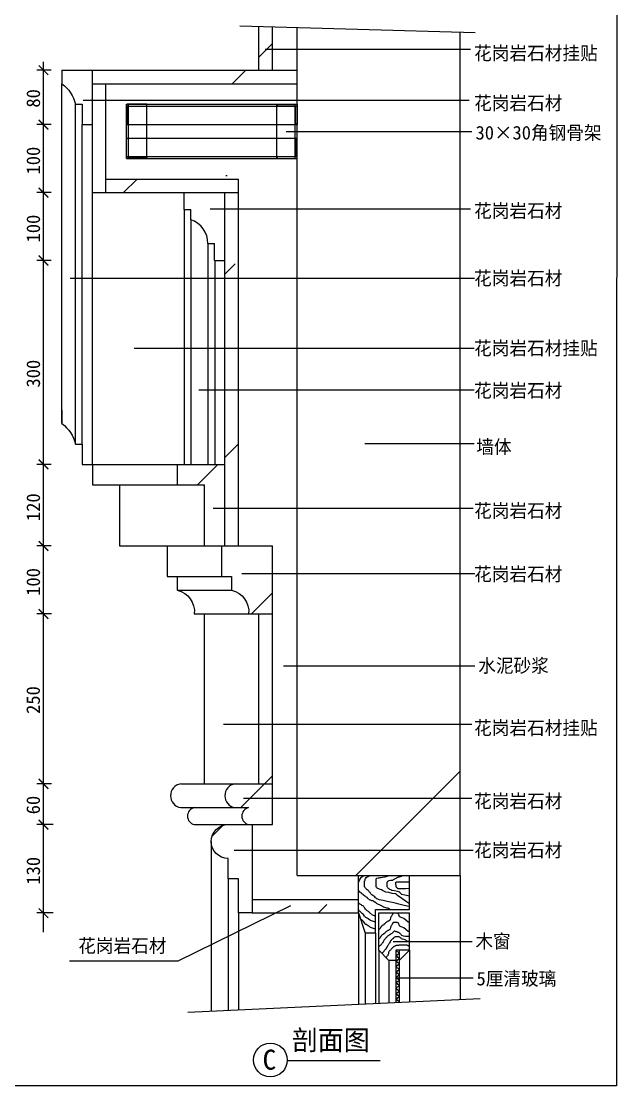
# Model space of a CAD drawing. Header units: metres. Extents: x 1597 to 10891, y 690 to 12583.
# Drawn here: x 6508 to 10891, y 690 to 8521 of the extents above; entities that cross this region are included whole.
import ezdxf

# ---------------------------------------------------------------- set-up
doc = ezdxf.new("R2010")
doc.units = ezdxf.units.M
for name, color, linetype in [('2', 2, 'Continuous'), ('3', 3, 'Continuous'), ('4', 4, 'Continuous'), ('7', 7, 'Continuous'), ('BH', 3, 'Continuous'), ('DIM', 3, 'Continuous'), ('TEXT', 3, 'Continuous')]:
    doc.layers.add(name, color=color, linetype=linetype)
doc.dimstyles.get("Standard").update_dxf_attribs({"dimtxt": 2.5, "dimasz": 2.5, "dimexe": 1.25, "dimexo": 0.625, "dimtad": 1, "dimcen": 2.5, "dimazin": 3, "dimtfac": 1, "dimtmove": 0, "dimatfit": 3})

# ---------------------------------------------------------------- blocks, each defined once
blk = doc.blocks.new('BH2')
at = {"layer": 'BH'}
blk.add_lwpolyline([(0, 32), (5, 28), (0, 24), (5, 20), (0, 16), (5, 12), (0, 8), (5, 4), (0, 0)], dxfattribs=at)
blk = doc.blocks.new('ST-L30')
at = {"layer": '4'}
blk.add_lwpolyline([(0, 1, 0.41), (1, 0), (30, 0), (30, 0.67, 0.41), (28, 2.67), (4.67, 2.67, -0.41), (2.67, 4.67), (2.67, 28, 0.41), (0.67, 30), (0, 30)], format="xyb", close=True, dxfattribs=at)
blk = doc.blocks.new('_ArchTick')
at = {"color": 0, "linetype": 'ByBlock'}
blk.add_lwpolyline([(-0.67, -0.7), (0.72, 0.7)], dxfattribs=at)

msp = doc.modelspace()

# ---------------------------------------------------------------- hatches: boundary and pattern name
at = {"layer": 'BH'}
h = msp.add_hatch(dxfattribs=at)
h.set_pattern_fill('ANSI33', scale=300)
h.paths.add_polyline_path([(8106.58, 7360.8), (8006.58, 7360.8), (8006.58, 4660.8), (8106.58, 4660.8)])
h.paths.add_polyline_path([(7706.58, 7260.8), (7706.58, 7135.8), (7756.58, 7135.8), (7756.58, 7060.8, -0.33), (7881.58, 6885.8), (7931.58, 6885.8), (7931.58, 6760.8), (8006.58, 6760.8), (8006.58, 7260.8)])
h.paths.add_polyline_path([(7131.58, 7360.8), (7131.58, 7260.8), (8006.58, 7260.8), (8006.58, 7360.8)])
h.paths.add_polyline_path([(7031.58, 7260.8), (7131.58, 7260.8), (7131.58, 8060.8), (7031.58, 8060.8), (7031.58, 7760.8)])
h.paths.add_polyline_path([(6906.58, 7910.8), (6956.58, 7910.8), (6956.58, 7760.8), (7031.58, 7760.8), (7031.58, 8160.8), (6806.58, 8160.8), (6806.58, 8060.8, -0.19)])
h.paths.add_polyline_path([(8539.91, 8060.8), (8539.91, 8160.8), (7031.58, 8160.8), (7031.58, 8060.8)])
h.paths.add_polyline_path([(8356.58, 8479.9), (8256.58, 8482.73), (8256.58, 8160.8), (8356.58, 8160.8)])
h = msp.add_hatch(dxfattribs=at)
h.set_pattern_fill('ANSI31', scale=1500)
h.paths.add_polyline_path([(8539.91, 2235.8), (9739.91, 2235.8), (9739.91, 8440.73), (8539.91, 8474.71)])
h = msp.add_hatch(dxfattribs=at)
h.set_pattern_fill('AR-CONC', scale=15)
h.paths.add_polyline_path([(8106.58, 4660.8), (8356.58, 4660.8), (8356.58, 2610.8), (8206.58, 2610.8), (8206.58, 2060.8), (8989.91, 2060.8), (8989.91, 2235.8), (8539.91, 2235.8), (8539.91, 7510.8), (8389.91, 7510.8), (7281.58, 7510.8), (7281.58, 7660.8), (7281.58, 7910.8), (7431.58, 7910.8), (8539.91, 7910.8), (8539.91, 8060.8), (7131.58, 8060.8), (7131.58, 7360.8), (8106.58, 7360.8)])
h = msp.add_hatch(dxfattribs=at)
h.set_pattern_fill('ANSI33', scale=300)
h.paths.add_polyline_path([(8206.58, 2060.8), (8206.58, 1960.8), (8989.91, 1960.8), (8989.91, 2060.8)])
h.paths.add_polyline_path([(8206.58, 2610.8), (8031.58, 2610.8, 1), (8031.58, 2360.8), (8031.58, 2210.8), (8106.58, 2210.8), (8106.58, 1960.8), (8206.58, 1960.8)])
h.paths.add_polyline_path([(8356.58, 2910.8), (8081.58, 2910.8, 0.86), (8081.58, 2735.8), (8181.58, 2735.8, 0.8), (8181.58, 2610.8), (8206.58, 2610.8), (8356.58, 2610.8)])
h.paths.add_polyline_path([(8256.58, 2910.8), (8356.58, 2910.8), (8356.58, 4160.8), (8256.58, 4160.8)])
h.paths.add_polyline_path([(8181.58, 4160.8), (8356.58, 4160.8), (8356.58, 4660.8), (7981.58, 4660.8), (7981.58, 4435.8), (8056.58, 4435.8), (8056.58, 4335.8, -0.38)])
h.paths.add_polyline_path([(8006.58, 5260.8), (7656.58, 5260.8), (7656.58, 5110.8), (7856.58, 5110.8), (7856.58, 4660.8), (7981.58, 4660.8), (8006.58, 4660.8)])

# ---------------------------------------------------------------- linework, layer by layer
msp.add_line((7661, 1606.87), (6863.07, 1606.87))
at = {"layer": '2'}
for p, q in [((8539.91, 2235.8), (8539.91, 8474.71)), ((9739.91, 2235.8), (9739.91, 8440.73)), ((8539.91, 2235.8), (9739.91, 2235.8))]:
    msp.add_line(p, q, dxfattribs=at)
at = {"layer": '3'}
for p, q in [((8116.07, 8486.71), (9848.92, 8437.64)), ((9039.91, 1810.8), (9039.91, 1292.55)), ((9214.91, 1610.8), (9214.91, 1300.73)), ((7733.94, 1231.53), (9886.95, 1332.13))]:
    msp.add_line(p, q, dxfattribs=at)
at = {"layer": '4'}
for p, q in [((8256.58, 8160.8), (8256.58, 8482.73)), ((8356.58, 8160.8), (8356.58, 8479.9)), ((6806.58, 8160.8), (8539.91, 8160.8)), ((7031.58, 7760.8), (7031.58, 8160.8)), ((6806.58, 5560.8), (6806.58, 8060.8)), ((7031.58, 8060.8), (8539.91, 8060.8)), ((7131.58, 7260.8), (7131.58, 8060.8)), ((7281.58, 7510.8), (7281.58, 7910.8)), ((7281.58, 7910.8), (8539.91, 7910.8)), ((7031.58, 5260.8), (7031.58, 7760.8)), ((7281.58, 7510.8), (8539.91, 7510.8)), ((7131.58, 7360.8), (8106.58, 7360.8)), ((8106.58, 4660.8), (8106.58, 7360.8)), ((7031.58, 7260.8), (8106.58, 7260.8)), ((7706.58, 7135.8), (7706.58, 7260.8)), ((8006.58, 4660.8), (8006.58, 7260.8)), ((7706.58, 7135.8), (7756.58, 7135.8)), ((7706.58, 7135.8), (7706.58, 5260.8)), ((7756.58, 7060.8), (7756.58, 7135.8)), ((7881.58, 6885.8), (7931.58, 6885.8)), ((7931.58, 6760.8), (7931.58, 6885.8)), ((7931.58, 6760.8), (8006.58, 6760.8)), ((7031.58, 5260.8), (7031.58, 5110.8)), ((7031.58, 5260.8), (8006.58, 5260.8)), ((7656.58, 5260.8), (7656.58, 5110.8)), ((7031.58, 5110.8), (7856.58, 5110.8)), ((7231.58, 5110.8), (7231.58, 4660.8)), ((7856.58, 4660.8), (7856.58, 5110.8)), ((7231.58, 4660.8), (7581.58, 4660.8)), ((7581.58, 4660.8), (7981.58, 4660.8)), ((7981.58, 4660.8), (8356.58, 4660.8)), ((8356.58, 2610.8), (8356.58, 4660.8)), ((7781.58, 4160.8), (8181.58, 4160.8)), ((7856.58, 2910.8), (7856.58, 4160.8)), ((8181.58, 4160.8), (8356.58, 4160.8)), ((8256.58, 2910.8), (8256.58, 4160.8)), ((7681.58, 2910.8), (8081.58, 2910.8)), ((8081.58, 2910.8), (8356.58, 2910.8)), ((7781.58, 2610.8), (8031.58, 2610.8)), ((8206.58, 2610.8), (8356.58, 2610.8)), ((7906.58, 2485.8), (7906.58, 1239.6)), ((8989.91, 1960.8), (8989.91, 2235.8)), ((9364.91, 1985.8), (9364.91, 2235.8)), ((9739.91, 2235.8), (9739.91, 1325.26)), ((8206.58, 2060.8), (8989.91, 2060.8)), ((8106.58, 1960.8), (8106.58, 1248.94)), ((8206.58, 1960.8), (8989.91, 1960.8)), ((8989.91, 1960.8), (9039.91, 1810.8)), ((9114.91, 1810.8), (9114.91, 1985.8)), ((9114.91, 1985.8), (9364.91, 1985.8)), ((9139.91, 1685.8), (9139.91, 1960.8)), ((9139.91, 1960.8), (9364.91, 1960.8)), ((9364.91, 1685.8), (9364.91, 1960.8)), ((9114.91, 1810.8), (9039.91, 1810.8)), ((9214.91, 1610.8), (9139.91, 1685.8)), ((9364.91, 1685.8), (9264.91, 1685.8)), ((9289.91, 1610.8), (9364.91, 1685.8)), ((9264.91, 1610.8), (9214.91, 1610.8))]:
    msp.add_line(p, q, dxfattribs=at)
for points in [[(6806.58, 8160.8), (6806.58, 8060.8, -0.19), (6906.58, 7910.8), (6956.58, 7910.8), (6956.58, 7760.8), (7031.58, 7760.8)], [(6806.58, 5660.8), (6806.58, 5560.8, -0.19), (6906.58, 5410.8), (6956.58, 5410.8), (6956.58, 5260.8), (7031.58, 5260.8)], [(7581.58, 4660.8), (7581.58, 4435.8), (7656.58, 4435.8), (7656.58, 4335.8, -0.38), (7781.58, 4160.8)], [(7981.58, 4660.8), (7981.58, 4435.8), (8056.58, 4435.8), (8056.58, 4335.8, -0.38), (8181.58, 4160.8)], [(7681.58, 2910.8, 0.86), (7681.58, 2735.8), (7781.58, 2735.8, 0.8), (7781.58, 2610.8, 0.8)], [(8081.58, 2910.8, 0.86), (8081.58, 2735.8), (8181.58, 2735.8, 0.8), (8181.58, 2610.8, 0.8)], [(8206.58, 2610.8), (8206.58, 1960.8), (8106.58, 1960.8), (8106.58, 2210.8), (8031.58, 2210.8), (8031.58, 2360.8, -1), (8031.58, 2610.8), (8206.58, 2610.8)]]:
    msp.add_lwpolyline(points, format="xyb", dxfattribs=at)
msp.add_arc((7701.69, 6889.45), 179.93, 358.84, 72.24, dxfattribs=at)
at = {"layer": '7'}
for p, q in [((6906.58, 5410.8), (6906.58, 7910.8)), ((7296.58, 7510.8), (7296.58, 7910.8)), ((7431.58, 7510.8), (7431.58, 7910.8)), ((8389.91, 7510.8), (8389.91, 7910.8)), ((8524.91, 7510.8), (8524.91, 7910.8)), ((7281.58, 7895.8), (8539.91, 7895.8)), ((6956.58, 5410.8), (6956.58, 7760.8)), ((7281.58, 7760.8), (8539.91, 7760.8)), ((7281.58, 7660.8), (8539.91, 7660.8)), ((7281.58, 7525.8), (8539.91, 7525.8)), ((7756.58, 7060.8), (7756.58, 5260.8)), ((7881.58, 6885.8), (7881.58, 5260.8)), ((7933.43, 6760.8), (7933.43, 5260.8)), ((7656.58, 4435.8), (7981.58, 4435.8)), ((7656.58, 4335.8), (8056.58, 4335.8)), ((7781.58, 2735.8), (8081.58, 2735.8)), ((8031.58, 2210.8), (8031.58, 1245.44)), ((8989.91, 1960.8), (8989.91, 1290.22)), ((9114.91, 1810.8), (9114.91, 1296.06)), ((9139.91, 1685.8), (9139.91, 1297.23)), ((9264.91, 1685.8), (9264.91, 1303.07)), ((9289.91, 1685.8), (9289.91, 1304.24)), ((9364.91, 1685.8), (9364.91, 1307.74))]:
    msp.add_line(p, q, dxfattribs=at)
at = {"layer": 'BH'}
for p, q in [((8993.82, 2192.86), (8998.27, 2198.8)), ((8998.27, 2198.8), (9001.24, 2206.23)), ((9001.24, 2206.23), (9005.69, 2213.66)), ((9005.69, 2213.66), (9010.14, 2222.58)), ((9010.14, 2222.58), (9016.08, 2225.55)), ((9016.08, 2225.55), (9022.02, 2230.01)), ((9022.02, 2230.01), (9024.98, 2231.5)), ((9024.98, 2231.5), (9027.95, 2234.47)), ((9027.95, 2234.47), (9031.94, 2235.8)), ((9033.89, 2191.37), (9035.37, 2195.83)), ((9035.37, 2195.83), (9036.86, 2197.31)), ((9036.86, 2197.31), (9038.34, 2201.77)), ((9038.34, 2201.77), (9039.83, 2209.2)), ((9039.83, 2209.2), (9042.79, 2215.15)), ((9042.79, 2215.15), (9047.25, 2221.09)), ((9047.25, 2221.09), (9053.18, 2225.55)), ((9053.18, 2225.55), (9059.12, 2228.52)), ((9059.12, 2228.52), (9062.09, 2230.01)), ((9062.09, 2230.01), (9066.54, 2231.5)), ((9066.54, 2231.5), (9070.99, 2232.98)), ((9070.99, 2232.98), (9074.74, 2235.8)), ((9119.97, 2212.77), (9125.9, 2215.74)), ((9119.97, 2153.59), (9119.97, 2212.77)), ((9125.9, 2215.74), (9134.81, 2220.2)), ((9134.81, 2220.2), (9143.71, 2220.2)), ((9143.71, 2220.2), (9151.13, 2221.69)), ((9151.13, 2221.69), (9157.07, 2221.69)), ((9157.07, 2221.69), (9165.98, 2224.66)), ((9165.98, 2224.66), (9186.75, 2226.14)), ((9186.75, 2226.14), (9194.17, 2227.63)), ((9194.17, 2227.63), (9201.59, 2232.09)), ((9201.59, 2232.09), (9209.01, 2233.58)), ((9206.05, 2191.96), (9207.53, 2194.94)), ((9207.53, 2194.94), (9210.5, 2196.42)), ((9209.01, 2233.58), (9213.46, 2235.8)), ((9210.5, 2196.42), (9216.44, 2199.39)), ((9216.44, 2199.39), (9225.34, 2200.88)), ((9225.34, 2200.88), (9231.28, 2202.37)), ((9231.28, 2202.37), (9243.15, 2202.37)), ((9243.15, 2202.37), (9246.12, 2205.34)), ((9246.12, 2205.34), (9249.09, 2206.83)), ((9249.09, 2206.83), (9252.05, 2208.31)), ((9252.05, 2208.31), (9257.99, 2212.77)), ((9257.99, 2212.77), (9262.44, 2214.26)), ((9262.44, 2214.26), (9266.9, 2217.23)), ((9266.9, 2217.23), (9272.83, 2220.2)), ((9272.83, 2220.2), (9277.28, 2223.17)), ((9277.28, 2223.17), (9281.74, 2224.66)), ((9281.74, 2224.66), (9286.19, 2226.14)), ((9286.19, 2226.14), (9290.64, 2226.14)), ((9290.64, 2226.14), (9295.09, 2229.12)), ((9295.09, 2229.12), (9299.55, 2229.12)), ((9299.55, 2229.12), (9304, 2230.6)), ((9304, 2230.6), (9308.45, 2230.6)), ((8989.91, 2183.55), (8992.33, 2188.4)), ((8990.85, 2126.25), (8989.91, 2128.12)), ((8995.3, 2120.3), (8990.85, 2126.25)), ((8992.33, 2188.4), (8993.82, 2192.86)), ((9001.24, 2114.36), (8995.3, 2120.3)), ((9033.89, 2183.94), (9033.89, 2191.37)), ((9035.37, 2153), (9033.89, 2183.94)), ((9038.34, 2147.05), (9035.37, 2153)), ((9041.31, 2142.59), (9038.34, 2147.05)), ((9044.28, 2139.62), (9041.31, 2142.59)), ((9047.25, 2138.13), (9044.28, 2139.62)), ((9050.21, 2136.65), (9047.25, 2138.13)), ((9050.21, 2135.16), (9050.21, 2136.65)), ((9053.18, 2130.7), (9050.21, 2135.16)), ((9062.09, 2124.76), (9053.18, 2130.7)), ((9068.02, 2118.81), (9062.09, 2124.76)), ((9070.99, 2114.36), (9068.02, 2118.81)), ((9122.94, 2149.13), (9119.97, 2153.59)), ((9124.42, 2147.64), (9122.94, 2149.13)), ((9127.39, 2143.19), (9124.42, 2147.64)), ((9133.32, 2140.21), (9127.39, 2143.19)), ((9140.75, 2137.24), (9133.32, 2140.21)), ((9149.65, 2134.27), (9140.75, 2137.24)), ((9158.55, 2129.81), (9149.65, 2134.27)), ((9165.98, 2126.84), (9158.55, 2129.81)), ((9171.91, 2123.87), (9165.98, 2126.84)), ((9177.85, 2120.89), (9171.91, 2123.87)), ((9182.3, 2117.92), (9177.85, 2120.89)), ((9191.21, 2113.46), (9182.3, 2117.92)), ((9201.59, 2186.02), (9203.08, 2188.99)), ((9201.59, 2153.59), (9201.59, 2186.02)), ((9203.08, 2150.62), (9201.59, 2153.59)), ((9203.08, 2188.99), (9206.05, 2191.96)), ((9207.53, 2146.16), (9203.08, 2150.62)), ((9210.5, 2141.7), (9207.53, 2146.16)), ((9214.95, 2138.73), (9210.5, 2141.7)), ((9217.92, 2135.76), (9214.95, 2138.73)), ((9220.89, 2134.27), (9217.92, 2135.76)), ((9228.31, 2129.81), (9220.89, 2134.27)), ((9235.73, 2126.84), (9228.31, 2129.81)), ((9256.51, 2122.38), (9235.73, 2126.84)), ((9277.28, 2117.92), (9256.51, 2122.38)), ((9265.41, 2186.02), (9266.9, 2187.51)), ((9265.41, 2181.56), (9265.41, 2186.02)), ((9266.9, 2155.08), (9265.41, 2181.56)), ((9266.9, 2187.51), (9271.35, 2188.99)), ((9268.38, 2153.59), (9266.9, 2155.08)), ((9269.86, 2150.62), (9268.38, 2153.59)), ((9271.35, 2150.62), (9269.86, 2150.62)), ((9271.35, 2188.99), (9290.64, 2188.99)), ((9271.35, 2149.13), (9271.35, 2150.62)), ((9274.32, 2144.67), (9271.35, 2149.13)), ((9278.77, 2141.7), (9274.32, 2144.67)), ((9286.19, 2116.44), (9277.28, 2117.92)), ((9283.22, 2138.73), (9278.77, 2141.7)), ((9336.65, 2138.73), (9283.22, 2138.73)), ((9293.61, 2111.98), (9286.19, 2116.44)), ((9290.64, 2188.99), (9298.06, 2190.48)), ((9298.06, 2190.48), (9320.32, 2190.48)), ((9320.32, 2190.48), (9324.78, 2188.99)), ((9324.78, 2188.99), (9364.91, 2188.99)), ((9363.36, 2140.21), (9336.65, 2138.73)), ((9364.91, 2140.32), (9363.36, 2140.21)), ((9007.17, 2111.38), (9001.24, 2114.36)), ((9010.14, 2108.41), (9007.17, 2111.38)), ((9013.11, 2105.44), (9010.14, 2108.41)), ((9013.11, 2103.95), (9013.11, 2105.44)), ((9016.08, 2102.47), (9013.11, 2103.95)), ((9019.05, 2099.5), (9016.08, 2102.47)), ((9022.02, 2098.01), (9019.05, 2099.5)), ((9024.98, 2096.52), (9022.02, 2098.01)), ((9026.47, 2093.55), (9024.98, 2096.52)), ((9027.95, 2092.06), (9026.47, 2093.55)), ((9033.89, 2087.61), (9027.95, 2092.06)), ((9038.34, 2084.63), (9033.89, 2087.61)), ((9042.79, 2080.18), (9038.34, 2084.63)), ((9045.76, 2078.69), (9042.79, 2080.18)), ((9050.21, 2075.72), (9045.76, 2078.69)), ((9054.67, 2074.23), (9050.21, 2075.72)), ((9056.15, 2072.75), (9054.67, 2074.23)), ((9057.63, 2069.77), (9056.15, 2072.75)), ((9057.63, 2068.29), (9057.63, 2069.77)), ((9060.6, 2063.83), (9057.63, 2068.29)), ((9066.54, 2060.86), (9060.6, 2063.83)), ((9072.48, 2056.4), (9066.54, 2060.86)), ((9075.44, 2111.38), (9070.99, 2114.36)), ((9076.93, 2054.91), (9072.48, 2056.4)), ((9078.41, 2106.93), (9075.44, 2111.38)), ((9079.9, 2054.91), (9076.93, 2054.91)), ((9081.38, 2102.47), (9078.41, 2106.93)), ((9084.35, 2051.94), (9079.9, 2054.91)), ((9084.35, 2099.5), (9081.38, 2102.47)), ((9088.8, 2095.04), (9084.35, 2099.5)), ((9088.8, 2050.45), (9084.35, 2051.94)), ((9103.64, 2083.15), (9088.8, 2095.04)), ((9093.25, 2050.45), (9088.8, 2050.45)), ((9096.22, 2048.97), (9093.25, 2050.45)), ((9102.16, 2044.51), (9096.22, 2048.97)), ((9114.03, 2038.56), (9102.16, 2044.51)), ((9111.06, 2078.69), (9103.64, 2083.15)), ((9115.52, 2072.75), (9111.06, 2078.69)), ((9119.97, 2034.11), (9114.03, 2038.56)), ((9119.97, 2069.77), (9115.52, 2072.75)), ((9124.42, 2065.32), (9119.97, 2069.77)), ((9133.32, 2060.86), (9124.42, 2065.32)), ((9142.23, 2057.88), (9133.32, 2060.86)), ((9171.91, 2051.94), (9142.23, 2057.88)), ((9201.59, 2046), (9171.91, 2051.94)), ((9214.95, 2110.49), (9191.21, 2113.46)), ((9225.34, 2040.05), (9201.59, 2046)), ((9238.7, 2104.55), (9214.95, 2110.49)), ((9252.05, 2034.11), (9225.34, 2040.05)), ((9259.48, 2101.58), (9238.7, 2104.55)), ((9263.93, 2100.09), (9259.48, 2101.58)), ((9269.86, 2095.63), (9263.93, 2100.09)), ((9278.77, 2089.69), (9269.86, 2095.63)), ((9308.45, 2065.91), (9278.77, 2089.69)), ((9299.55, 2106.03), (9293.61, 2111.98)), ((9308.45, 2097.12), (9299.55, 2106.03)), ((9332.2, 2091.17), (9308.45, 2097.12)), ((9344.07, 2042.13), (9308.45, 2065.91)), ((9364.91, 2082.98), (9332.2, 2091.17)), ((9364.91, 2026.95), (9344.07, 2042.13)), ((8990.85, 2034.11), (8989.91, 2035.04)), ((8990.85, 1985.06), (8989.91, 1986)), ((8995.3, 2029.65), (8990.85, 2034.11)), ((8992.33, 1982.09), (8990.85, 1985.06)), ((8993.82, 1982.09), (8992.33, 1982.09)), ((8993.82, 1980.61), (8993.82, 1982.09)), ((8998.27, 1974.66), (8993.82, 1980.61)), ((9001.24, 2025.19), (8995.3, 2029.65)), ((9002.72, 1970.2), (8998.27, 1974.66)), ((9007.17, 2022.22), (9001.24, 2025.19)), ((9010.14, 1964.26), (9002.72, 1970.2)), ((9011.63, 2019.25), (9007.17, 2022.22)), ((9016.08, 1959.8), (9010.14, 1964.26)), ((9016.08, 2016.27), (9011.63, 2019.25)), ((9022.02, 2013.3), (9016.08, 2016.27)), ((9020.53, 1955.34), (9016.08, 1959.8)), ((9024.98, 2011.81), (9022.02, 2013.3)), ((9027.95, 2010.33), (9024.98, 2011.81)), ((9030.92, 2005.87), (9027.95, 2010.33)), ((9033.89, 1999.93), (9030.92, 2005.87)), ((9036.86, 1995.47), (9033.89, 1999.93)), ((9041.31, 1989.52), (9036.86, 1995.47)), ((9047.25, 1983.58), (9041.31, 1989.52)), ((9054.67, 1976.15), (9047.25, 1983.58)), ((9063.57, 1970.2), (9054.67, 1976.15)), ((9072.48, 1964.26), (9063.57, 1970.2)), ((9093.25, 1943.45), (9072.48, 1964.26)), ((9122.94, 2031.13), (9119.97, 2034.11)), ((9127.39, 2028.16), (9122.94, 2031.13)), ((9131.84, 2025.19), (9127.39, 2028.16)), ((9137.78, 2022.22), (9131.84, 2025.19)), ((9145.2, 2020.73), (9137.78, 2022.22)), ((9151.13, 2017.76), (9145.2, 2020.73)), ((9155.59, 2016.27), (9151.13, 2017.76)), ((9161.52, 2013.3), (9155.59, 2016.27)), ((9167.46, 2008.84), (9161.52, 2013.3)), ((9174.88, 2004.38), (9167.46, 2008.84)), ((9183.78, 2001.41), (9174.88, 2004.38)), ((9192.69, 1998.44), (9183.78, 2001.41)), ((9200.11, 1996.95), (9192.69, 1998.44)), ((9206.05, 1995.47), (9200.11, 1996.95)), ((9211.98, 1992.5), (9206.05, 1995.47)), ((9219.4, 1989.52), (9211.98, 1992.5)), ((9224.05, 1985.8), (9219.4, 1989.52)), ((9246.5, 1958.15), (9243.78, 1955.42)), ((9248.32, 1959.05), (9246.5, 1958.15)), ((9275.51, 1959.05), (9248.32, 1959.05)), ((9287.67, 2025.19), (9252.05, 2034.11)), ((9279.13, 1957.24), (9275.51, 1959.05)), ((9326.26, 2016.27), (9287.67, 2025.19)), ((9361.88, 2008.84), (9326.26, 2016.27)), ((9364.91, 2008.19), (9361.88, 2008.84)), ((9010.14, 1913.52), (9004.04, 1918.4)), ((9016.08, 1909.06), (9010.14, 1913.52)), ((9020.53, 1904.6), (9016.08, 1909.06)), ((9026.47, 1949.4), (9020.53, 1955.34)), ((9026.47, 1898.66), (9020.53, 1904.6)), ((9035.37, 1937.51), (9026.47, 1949.4)), ((9035.37, 1886.77), (9026.47, 1898.66)), ((9039.83, 1931.56), (9035.37, 1937.51)), ((9039.83, 1880.82), (9035.37, 1886.77)), ((9044.28, 1927.11), (9039.83, 1931.56)), ((9044.28, 1876.36), (9039.83, 1880.82)), ((9048.73, 1925.62), (9044.28, 1927.11)), ((9054.67, 1921.16), (9048.73, 1925.62)), ((9062.09, 1916.7), (9054.67, 1921.16)), ((9070.99, 1910.76), (9062.09, 1916.7)), ((9079.9, 1904.81), (9070.99, 1910.76)), ((9100.67, 1897.38), (9079.9, 1904.81)), ((9114.91, 1936.68), (9093.25, 1943.45)), ((9114.91, 1893.31), (9100.67, 1897.38)), ((9183.97, 1881), (9177.62, 1874.65)), ((9186.69, 1882.82), (9183.97, 1881)), ((9190.31, 1888.26), (9186.69, 1882.82)), ((9193.03, 1890.08), (9190.31, 1888.26)), ((9195.75, 1892.8), (9193.03, 1890.08)), ((9199.37, 1895.52), (9195.75, 1892.8)), ((9203, 1896.43), (9199.37, 1895.52)), ((9207.53, 1899.15), (9203, 1896.43)), ((9212.06, 1900.06), (9207.53, 1899.15)), ((9213.88, 1902.78), (9212.06, 1900.06)), ((9216.59, 1904.6), (9213.88, 1902.78)), ((9219.31, 1905.51), (9216.59, 1904.6)), ((9221.13, 1906.41), (9219.31, 1905.51)), ((9222.94, 1910.95), (9221.13, 1906.41)), ((9225.66, 1925.47), (9222.94, 1910.95)), ((9228.38, 1929.1), (9225.66, 1925.47)), ((9231.1, 1931.83), (9228.38, 1929.1)), ((9232, 1935.46), (9231.1, 1931.83)), ((9233.82, 1937.27), (9232, 1935.46)), ((9235.63, 1940.9), (9233.82, 1937.27)), ((9238.35, 1944.53), (9235.63, 1940.9)), ((9243.78, 1955.42), (9238.35, 1944.53)), ((9243.78, 1887.03), (9238.35, 1876.14)), ((9246.5, 1889.75), (9243.78, 1887.03)), ((9248.32, 1890.66), (9246.5, 1889.75)), ((9275.51, 1890.66), (9248.32, 1890.66)), ((9279.13, 1888.85), (9275.51, 1890.66)), ((9281.85, 1955.42), (9279.13, 1957.24)), ((9281.85, 1887.03), (9279.13, 1888.85)), ((9284.57, 1952.7), (9281.85, 1955.42)), ((9284.57, 1884.31), (9281.85, 1887.03)), ((9287.29, 1949.07), (9284.57, 1952.7)), ((9287.29, 1880.68), (9284.57, 1884.31)), ((9288.2, 1945.44), (9287.29, 1949.07)), ((9288.2, 1877.05), (9287.29, 1880.68)), ((9290.01, 1941.81), (9288.2, 1945.44)), ((9290.91, 1938.18), (9290.01, 1941.81)), ((9293.63, 1934.55), (9290.91, 1938.18)), ((9298.17, 1930.01), (9293.63, 1934.55)), ((9310.85, 1924.57), (9298.17, 1930.01)), ((9323.54, 1919.12), (9310.85, 1924.57)), ((9338.04, 1906.41), (9323.54, 1919.12)), ((9356.17, 1891.89), (9338.04, 1906.41)), ((9364.91, 1889.71), (9356.17, 1891.89)), ((9048.73, 1874.88), (9044.28, 1876.36)), ((9054.67, 1870.42), (9048.73, 1874.88)), ((9062.09, 1865.96), (9054.67, 1870.42)), ((9070.99, 1860.02), (9062.09, 1865.96)), ((9079.9, 1854.07), (9070.99, 1860.02)), ((9100.67, 1846.64), (9079.9, 1854.07)), ((9114.91, 1842.57), (9100.67, 1846.64)), ((9144.99, 1841.98), (9142.27, 1841.07)), ((9149.53, 1846.52), (9144.99, 1841.98)), ((9152.24, 1850.15), (9149.53, 1846.52)), ((9153.15, 1853.78), (9152.24, 1850.15)), ((9154.06, 1856.5), (9153.15, 1853.78)), ((9155.87, 1857.41), (9154.06, 1856.5)), ((9156.78, 1859.22), (9155.87, 1857.41)), ((9158.59, 1861.04), (9156.78, 1859.22)), ((9160.4, 1863.76), (9158.59, 1861.04)), ((9163.12, 1866.48), (9160.4, 1863.76)), ((9164.93, 1867.39), (9163.12, 1866.48)), ((9168.56, 1870.11), (9164.93, 1867.39)), ((9168.56, 1801.72), (9164.93, 1799)), ((9172.18, 1871.93), (9168.56, 1870.11)), ((9172.18, 1803.54), (9168.56, 1801.72)), ((9175.81, 1873.74), (9172.18, 1871.93)), ((9175.81, 1805.35), (9172.18, 1803.54)), ((9177.62, 1874.65), (9175.81, 1873.74)), ((9177.62, 1806.26), (9175.81, 1805.35)), ((9183.97, 1812.61), (9177.62, 1806.26)), ((9186.69, 1814.43), (9183.97, 1812.61)), ((9190.31, 1819.87), (9186.69, 1814.43)), ((9193.03, 1821.69), (9190.31, 1819.87)), ((9195.75, 1824.41), (9193.03, 1821.69)), ((9199.37, 1827.13), (9195.75, 1824.41)), ((9203, 1828.04), (9199.37, 1827.13)), ((9207.53, 1830.76), (9203, 1828.04)), ((9212.06, 1831.67), (9207.53, 1830.76)), ((9213.88, 1834.39), (9212.06, 1831.67)), ((9216.59, 1836.21), (9213.88, 1834.39)), ((9219.31, 1837.12), (9216.59, 1836.21)), ((9221.13, 1838.02), (9219.31, 1837.12)), ((9222.94, 1842.56), (9221.13, 1838.02)), ((9226.56, 1804.44), (9222.03, 1800.81)), ((9225.66, 1857.08), (9222.94, 1842.56)), ((9228.38, 1860.71), (9225.66, 1857.08)), ((9230.19, 1806.26), (9226.56, 1804.44)), ((9231.1, 1863.43), (9228.38, 1860.71)), ((9232, 1808.07), (9230.19, 1806.26)), ((9232, 1867.06), (9231.1, 1863.43)), ((9233.82, 1868.88), (9232, 1867.06)), ((9234.72, 1809.89), (9232, 1808.07)), ((9235.63, 1872.51), (9233.82, 1868.88)), ((9238.35, 1811.7), (9234.72, 1809.89)), ((9238.35, 1876.14), (9235.63, 1872.51)), ((9241.07, 1813.52), (9238.35, 1811.7)), ((9242.88, 1815.33), (9241.07, 1813.52)), ((9245.6, 1818.96), (9242.88, 1815.33)), ((9248.32, 1822.59), (9245.6, 1818.96)), ((9251.94, 1826.22), (9248.32, 1822.59)), ((9258.29, 1826.22), (9251.94, 1826.22)), ((9261.91, 1824.41), (9258.29, 1826.22)), ((9267.35, 1822.59), (9261.91, 1824.41)), ((9272.79, 1820.78), (9267.35, 1822.59)), ((9277.32, 1819.87), (9272.79, 1820.78)), ((9280.94, 1818.96), (9277.32, 1819.87)), ((9283.66, 1817.15), (9280.94, 1818.96)), ((9287.29, 1816.24), (9283.66, 1817.15)), ((9290.01, 1813.52), (9287.29, 1816.24)), ((9290.01, 1873.42), (9288.2, 1877.05)), ((9290.91, 1869.79), (9290.01, 1873.42)), ((9293.63, 1811.7), (9290.01, 1813.52)), ((9293.63, 1866.16), (9290.91, 1869.79)), ((9298.17, 1861.62), (9293.63, 1866.16)), ((9297.26, 1808.07), (9293.63, 1811.7)), ((9300.88, 1804.44), (9297.26, 1808.07)), ((9310.85, 1856.17), (9298.17, 1861.62)), ((9305.42, 1799.91), (9300.88, 1804.44)), ((9323.54, 1850.73), (9310.85, 1856.17)), ((9338.04, 1838.02), (9323.54, 1850.73)), ((9356.17, 1823.5), (9338.04, 1838.02)), ((9364.91, 1821.31), (9356.17, 1823.5)), ((9144.99, 1773.59), (9142.27, 1772.68)), ((9149.53, 1778.12), (9144.99, 1773.59)), ((9152.24, 1781.75), (9149.53, 1778.12)), ((9154.06, 1723.67), (9151.34, 1722.76)), ((9153.15, 1785.38), (9152.24, 1781.75)), ((9154.06, 1788.11), (9153.15, 1785.38)), ((9155.87, 1789.01), (9154.06, 1788.11)), ((9156.78, 1726.39), (9154.06, 1723.67)), ((9156.78, 1790.83), (9155.87, 1789.01)), ((9158.59, 1792.65), (9156.78, 1790.83)), ((9160.4, 1730.02), (9156.78, 1726.39)), ((9160.4, 1795.37), (9158.59, 1792.65)), ((9163.12, 1798.09), (9160.4, 1795.37)), ((9163.12, 1734.56), (9160.4, 1730.02)), ((9164.93, 1799), (9163.12, 1798.09)), ((9164.93, 1737.28), (9163.12, 1734.56)), ((9166.75, 1739.1), (9164.93, 1737.28)), ((9169.47, 1742.73), (9166.75, 1739.1)), ((9171.28, 1745.45), (9169.47, 1742.73)), ((9172.18, 1749.08), (9171.28, 1745.45)), ((9174.9, 1753.62), (9172.18, 1749.08)), ((9177.62, 1757.25), (9174.9, 1753.62)), ((9180.34, 1761.79), (9177.62, 1757.25)), ((9182.15, 1764.51), (9180.34, 1761.79)), ((9183.06, 1766.33), (9182.15, 1764.51)), ((9185.78, 1769.96), (9183.06, 1766.33)), ((9188.5, 1772.68), (9185.78, 1769.96)), ((9192.12, 1777.22), (9188.5, 1772.68)), ((9196.66, 1780.85), (9192.12, 1777.22)), ((9199.37, 1784.48), (9196.66, 1780.85)), ((9202.09, 1787.2), (9199.37, 1784.48)), ((9204.81, 1789.92), (9202.09, 1787.2)), ((9208.44, 1792.65), (9204.81, 1789.92)), ((9208.44, 1723.67), (9204.81, 1719.13)), ((9212.06, 1795.37), (9208.44, 1792.65)), ((9210.25, 1729.12), (9208.44, 1723.67)), ((9212.97, 1732.75), (9210.25, 1729.12)), ((9215.69, 1796.28), (9212.06, 1795.37)), ((9215.69, 1736.38), (9212.97, 1732.75)), ((9218.41, 1799), (9215.69, 1796.28)), ((9217.5, 1740.01), (9215.69, 1736.38)), ((9219.31, 1741.82), (9217.5, 1740.01)), ((9222.03, 1800.81), (9218.41, 1799)), ((9222.94, 1749.08), (9219.31, 1741.82)), ((9226.56, 1754.53), (9222.94, 1749.08)), ((9228.38, 1756.34), (9226.56, 1754.53)), ((9230.19, 1759.07), (9228.38, 1756.34)), ((9232, 1759.97), (9230.19, 1759.07)), ((9233.82, 1762.7), (9232, 1759.97)), ((9236.53, 1765.42), (9233.82, 1762.7)), ((9239.25, 1767.23), (9236.53, 1765.42)), ((9241.97, 1769.96), (9239.25, 1767.23)), ((9244.69, 1770.86), (9241.97, 1769.96)), ((9246.5, 1774.49), (9244.69, 1770.86)), ((9250.13, 1777.22), (9246.5, 1774.49)), ((9252.85, 1779.94), (9250.13, 1777.22)), ((9256.47, 1781.75), (9252.85, 1779.94)), ((9259.19, 1784.48), (9256.47, 1781.75)), ((9261.91, 1785.38), (9259.19, 1784.48)), ((9286.38, 1785.38), (9261.91, 1785.38)), ((9270.98, 1722.76), (9276.41, 1723.67)), ((9276.41, 1723.67), (9281.85, 1723.67)), ((9281.85, 1723.67), (9287.29, 1724.58)), ((9289.1, 1784.48), (9286.38, 1785.38)), ((9287.29, 1724.58), (9292.73, 1725.49)), ((9292.73, 1782.66), (9289.1, 1784.48)), ((9296.35, 1780.85), (9292.73, 1782.66)), ((9292.73, 1725.49), (9298.17, 1725.49)), ((9299.98, 1778.12), (9296.35, 1780.85)), ((9298.17, 1725.49), (9310.85, 1726.39)), ((9304.51, 1774.49), (9299.98, 1778.12)), ((9308.13, 1770.86), (9304.51, 1774.49)), ((9309.95, 1794.46), (9305.42, 1799.91)), ((9313.57, 1768.14), (9308.13, 1770.86)), ((9322.64, 1789.92), (9309.95, 1794.46)), ((9310.85, 1726.39), (9340.76, 1726.39)), ((9326.26, 1764.51), (9313.57, 1768.14)), ((9337.14, 1786.29), (9322.64, 1789.92)), ((9338.95, 1759.97), (9326.26, 1764.51)), ((9364.91, 1786.29), (9337.14, 1786.29)), ((9343.48, 1754.53), (9338.95, 1759.97)), ((9340.76, 1726.39), (9345.29, 1725.49)), ((9348.92, 1752.71), (9343.48, 1754.53)), ((9345.29, 1725.49), (9348.92, 1723.67)), ((9363.42, 1751.8), (9348.92, 1752.71)), ((9348.92, 1723.67), (9352.55, 1721.86)), ((9364.91, 1751.8), (9363.42, 1751.8)), ((9145.9, 1717.32), (9141.37, 1715.5)), ((9151.34, 1722.76), (9145.9, 1717.32)), ((9170.37, 1669.22), (9167.65, 1666.49)), ((9173.09, 1671.94), (9170.37, 1669.22)), ((9174.9, 1675.57), (9173.09, 1671.94)), ((9176.72, 1677.39), (9174.9, 1675.57)), ((9177.62, 1679.2), (9176.72, 1677.39)), ((9179.43, 1681.02), (9177.62, 1679.2)), ((9181.25, 1684.65), (9179.43, 1681.02)), ((9183.97, 1688.28), (9181.25, 1684.65)), ((9186.69, 1691.91), (9183.97, 1688.28)), ((9199.37, 1706.43), (9186.69, 1691.91)), ((9204.81, 1719.13), (9199.37, 1706.43)), ((9202.09, 1643.81), (9204.81, 1646.53)), ((9204.81, 1646.53), (9206.62, 1648.34)), ((9206.62, 1648.34), (9208.44, 1651.07)), ((9208.44, 1651.07), (9209.34, 1653.79)), ((9209.34, 1653.79), (9211.16, 1658.33)), ((9211.16, 1658.33), (9212.97, 1662.86)), ((9212.97, 1662.86), (9214.78, 1675.57)), ((9214.78, 1675.57), (9216.59, 1679.2)), ((9216.59, 1679.2), (9219.31, 1681.92)), ((9219.31, 1681.92), (9221.13, 1683.74)), ((9221.13, 1683.74), (9223.85, 1687.37)), ((9223.85, 1687.37), (9227.47, 1690.09)), ((9227.47, 1690.09), (9231.1, 1693.72)), ((9231.1, 1693.72), (9234.72, 1698.26)), ((9234.72, 1698.26), (9238.35, 1701.89)), ((9238.35, 1701.89), (9242.88, 1705.52)), ((9242.88, 1705.52), (9246.5, 1709.15)), ((9246.5, 1709.15), (9249.22, 1711.87)), ((9249.22, 1711.87), (9251.04, 1712.78)), ((9251.04, 1712.78), (9252.85, 1714.6)), ((9252.85, 1714.6), (9255.57, 1716.41)), ((9255.57, 1716.41), (9259.19, 1718.23)), ((9259.19, 1718.23), (9261.91, 1720.04)), ((9261.91, 1720.04), (9266.44, 1721.86)), ((9266.44, 1721.86), (9270.98, 1722.76)), ((9352.55, 1721.86), (9356.17, 1720.04)), ((9356.17, 1720.04), (9360.7, 1717.32)), ((9360.7, 1717.32), (9363.42, 1715.5)), ((9363.42, 1715.5), (9364.91, 1714.01)), ((9196.66, 1635.64), (9199.37, 1640.18)), ((9199.37, 1640.18), (9202.09, 1643.81))]:
    msp.add_line(p, q, dxfattribs=at)
msp.add_lwpolyline([(9287.96, 1304.24), (9289.91, 1305.8), (9264.91, 1325.8), (9289.91, 1345.8), (9264.91, 1365.8)], dxfattribs=at)
at = {"layer": 'DIM'}
for p, q in [((6727.86, 8160.8), (6621.51, 8160.8)), ((6671.51, 7760.8), (6671.51, 8222.27)), ((6727.86, 7760.8), (6621.51, 7760.8)), ((6727.86, 7760.8), (6621.51, 7760.8)), ((6671.51, 7260.8), (6671.51, 7760.8)), ((6727.86, 7260.8), (6621.51, 7260.8)), ((6727.86, 7260.8), (6621.51, 7260.8)), ((6671.51, 6760.8), (6671.51, 7260.8)), ((6727.86, 6760.8), (6621.51, 6760.8)), ((6727.86, 6760.8), (6621.51, 6760.8)), ((6671.51, 5260.8), (6671.51, 6760.8)), ((6726.88, 5260.8), (6621.51, 5260.8)), ((6726.88, 5260.8), (6621.51, 5260.8)), ((6671.51, 4660.8), (6671.51, 5260.8)), ((6726.88, 4660.8), (6621.51, 4660.8)), ((6726.88, 4660.8), (6621.51, 4660.8)), ((6671.51, 4160.8), (6671.51, 4660.8)), ((6730.69, 4160.8), (6621.51, 4160.8)), ((6730.69, 4160.8), (6621.51, 4160.8)), ((6671.51, 2910.8), (6671.51, 4160.8)), ((6730.69, 2910.8), (6621.51, 2910.8)), ((6730.69, 2910.8), (6621.51, 2910.8)), ((6671.51, 2610.8), (6671.51, 2910.8)), ((6743.33, 2610.8), (6621.51, 2610.8)), ((6743.33, 2610.8), (6621.51, 2610.8)), ((6671.51, 1818.32), (6671.51, 2610.8)), ((6743.33, 1960.8), (6621.51, 1960.8))]:
    msp.add_line(p, q, dxfattribs=at)
msp.add_lwpolyline([(1610.37, 12582.9), (10891.43, 12582.9), (10889.46, 689.54), (1597.09, 689.54)], close=True, dxfattribs=at)
at = {"layer": 'TEXT'}
msp.add_line((8470.14, 874.94), (9149.21, 874.94), dxfattribs=at)
msp.add_circle((8341.71, 878.89), 124.54, dxfattribs=at)

# ---------------------------------------------------------------- block references
at = {"layer": '3', "yscale": 5, "zscale": 5}
for name, p, xscale, rotation in [('ST-L30', (7281.58, 7910.8), 5, 270), ('ST-L30', (8539.91, 7910.8), -5, 90), ('ST-L30', (7281.58, 7510.8), -5, 270), ('ST-L30', (8539.91, 7510.8), 5, 90), ('BH2', (9264.91, 1685.8), -5, 180), ('BH2', (9264.91, 1525.8), -5, 180)]:
    msp.add_blockref(name, p, dxfattribs=dict(at, xscale=xscale, rotation=rotation))
at = {"layer": 'DIM', "xscale": 50, "yscale": 50, "zscale": 50}
for p, rotation in [((6671.51, 8160.8), 90), ((6671.51, 7760.8), 90), ((6671.51, 7760.8), 270), ((6671.51, 7260.8), 90), ((6671.51, 7260.8), 270), ((6671.51, 6760.8), 90), ((6671.51, 6760.8), 270), ((6671.51, 5260.8), 90), ((6671.51, 5260.8), 270), ((6671.51, 4660.8), 90), ((6671.51, 4660.8), 270), ((6671.51, 4160.8), 90), ((6671.51, 4160.8), 270), ((6671.51, 2910.8), 90), ((6671.51, 2910.8), 270), ((6671.51, 2610.8), 90), ((6671.51, 2610.8), 270), ((6671.51, 1960.8), 270)]:
    msp.add_blockref('_ArchTick', p, dxfattribs=dict(at, rotation=rotation))

# ---------------------------------------------------------------- texts
for s, p in [('80', (6645.94, 7885.94)), ('100', (6645.94, 7394.04)), ('100', (6645.94, 6894.04)), ('300', (6645.94, 5826.46)), ('120', (6645.94, 4844.04)), ('100', (6645.94, 4294.04)), ('250', (6645.07, 3425.11)), ('60', (6645.36, 2686.52)), ('130', (6645.94, 2169.04))]:
    msp.add_text(s, height=100, rotation=90).set_placement(p)
at = {"layer": 'TEXT'}
for s, height, p in [('花岗岩石材挂贴', 100, (9841.37, 8236.49)), ('花岗岩石材', 100, (9841.37, 7869.34)), ('30×30角钢骨架', 100, (9852, 7651.47)), ('花岗岩石材', 100, (9841.37, 7076.49)), ('花岗岩石材', 100, (9841.37, 6580.61)), ('花岗岩石材挂贴', 100, (9841.37, 6065.95)), ('花岗岩石材', 100, (9841.37, 5754.44)), ('墙体', 100, (9857.68, 5339.88)), ('花岗岩石材', 100, (9841.37, 4870.69)), ('花岗岩石材', 100, (9841.37, 4403.82)), ('水泥砂浆', 100, (9871.86, 3730.41)), ('花岗岩石材挂贴', 100, (9841.37, 3272.23)), ('花岗岩石材', 100, (9841.37, 2734.32)), ('花岗岩石材', 100, (9841.37, 2372.73)), ('木窗', 100, (9851.2, 1702.55)), ('花岗岩石材', 100, (6927.13, 1669.77)), ('5厘清玻璃', 100, (9859.05, 1427.57)), ('剖面图', 147, (8499.65, 951.36)), ('C', 147, (8284.43, 807.59))]:
    msp.add_text(s, height=height, dxfattribs=at).set_placement(p)

# ---------------------------------------------------------------- leaders
at = {"layer": 'DIM'}
for points in [[(8303.93, 8315.41), (9814.39, 8315.41)], [(6964.7, 7940.16), (9804.76, 7940.16)], [(8458.09, 7709.24), (9824.03, 7709.24)], [(7899.27, 7141.55), (9814.39, 7141.55)], [(6867.43, 6630.09), (9845.18, 6630.09)], [(7339.25, 6116.13), (9842.23, 6116.13)], [(7815.93, 5809.53), (9842.23, 5809.53)], [(9035.9, 5414.17), (9842.23, 5414.17)], [(7920.96, 4938.13), (9834.16, 4938.13)], [(8132.56, 4457.65), (9846.42, 4457.65)], [(8438.4, 3778.91), (9846.42, 3778.91)], [(7996.63, 3349.04), (9823.76, 3349.04)], [(8143.89, 2806.05), (9823.76, 2806.05)], [(8075.92, 2421.43), (9835.09, 2421.43)], [(8488.87, 2012.93), (7661, 1606.87)], [(9245.6, 1750.24), (9826.71, 1750.24)], [(9276.64, 1482.51), (9835.09, 1482.51)]]:
    msp.add_leader(points, dimstyle='Standard', dxfattribs=at)

doc.saveas('drawing.dxf')
